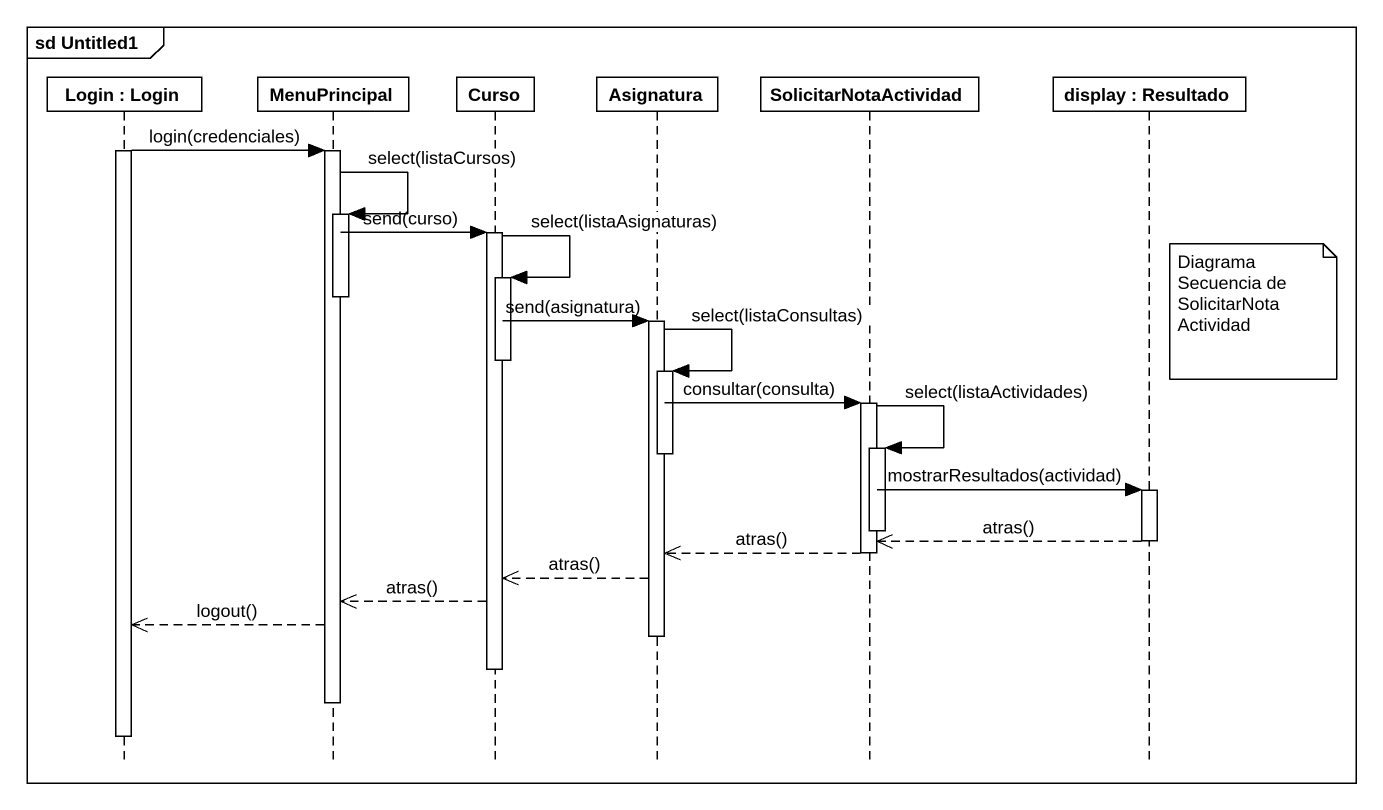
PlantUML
@startuml
mainframe sd Untitled1
hide footbox
participant "Login : Login" as Login
participant MenuPrincipal
participant Curso
participant Asignatura
participant SolicitarNotaActividad
participant "display : Resultado" as display

activate Login
Login -> MenuPrincipal : login(credenciales)
activate MenuPrincipal
MenuPrincipal -> MenuPrincipal : select(listaCursos)
activate MenuPrincipal
MenuPrincipal -> Curso : send(curso)
activate Curso
Curso -> Curso : select(listaAsignaturas)
activate Curso
deactivate MenuPrincipal
note right of display : Diagrama Secuencia de SolicitarNotaActividad
Curso -> Asignatura : send(asignatura)
activate Asignatura
deactivate Curso
Asignatura -> Asignatura : select(listaConsultas)
activate Asignatura
Asignatura -> SolicitarNotaActividad : consultar(consulta)
activate SolicitarNotaActividad
SolicitarNotaActividad -> SolicitarNotaActividad : select(listaActividades)
activate SolicitarNotaActividad
deactivate Asignatura
SolicitarNotaActividad -> display : mostrarResultados(actividad)
activate display
deactivate SolicitarNotaActividad
display -->> SolicitarNotaActividad : atras()
deactivate display
SolicitarNotaActividad -->> Asignatura : atras()
deactivate SolicitarNotaActividad
Asignatura -->> Curso : atras()
Curso -->> MenuPrincipal : atras()
MenuPrincipal -->> Login : logout()
deactivate Asignatura
deactivate Curso
deactivate MenuPrincipal
deactivate Login
@enduml
